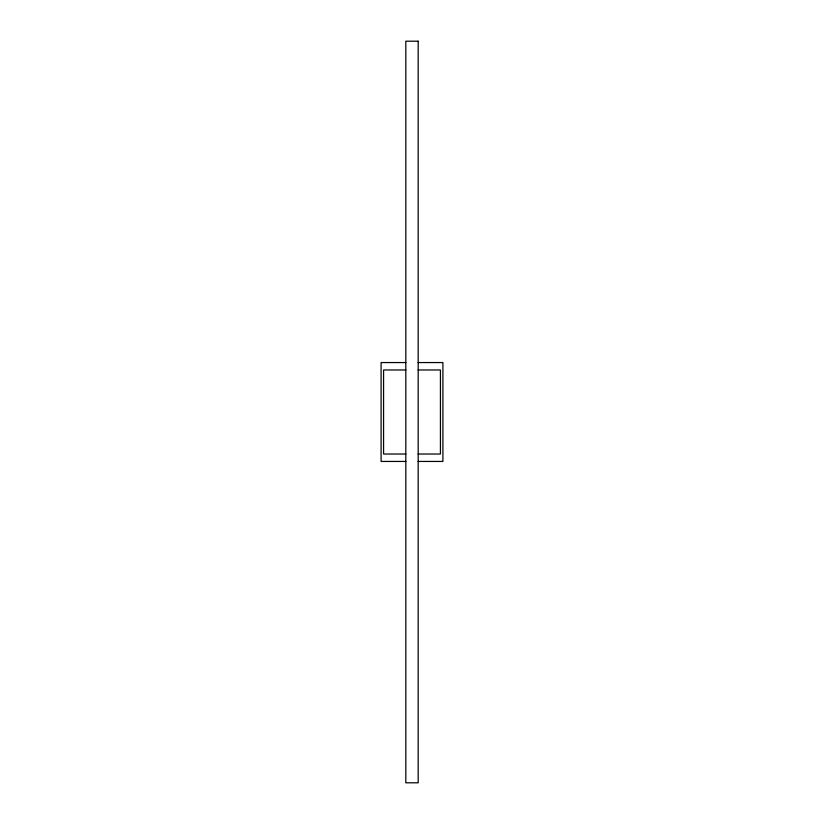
<?xml version="1.0" encoding="UTF-8"?>
<svg xmlns="http://www.w3.org/2000/svg" width="824" height="824" viewBox="0 0 824 824"><rect width="100%" height="100%" fill="white"/><g stroke="black" fill="none" stroke-linecap="round" stroke-linejoin="round"><path stroke-width="1.24" d="M405.82 362.56L381.1 362.56L381.1 461.44L405.82 461.44M418.18 362.56L442.9 362.56L442.9 461.44L418.18 461.44M405.82 369.976L383.572 369.976L383.572 454.024L405.82 454.024M418.18 369.976L440.428 369.976L440.428 454.024L418.18 454.024M418.18 41.2L405.82 41.2L405.82 782.8L418.18 782.8L418.18 41.2"/></g></svg>
